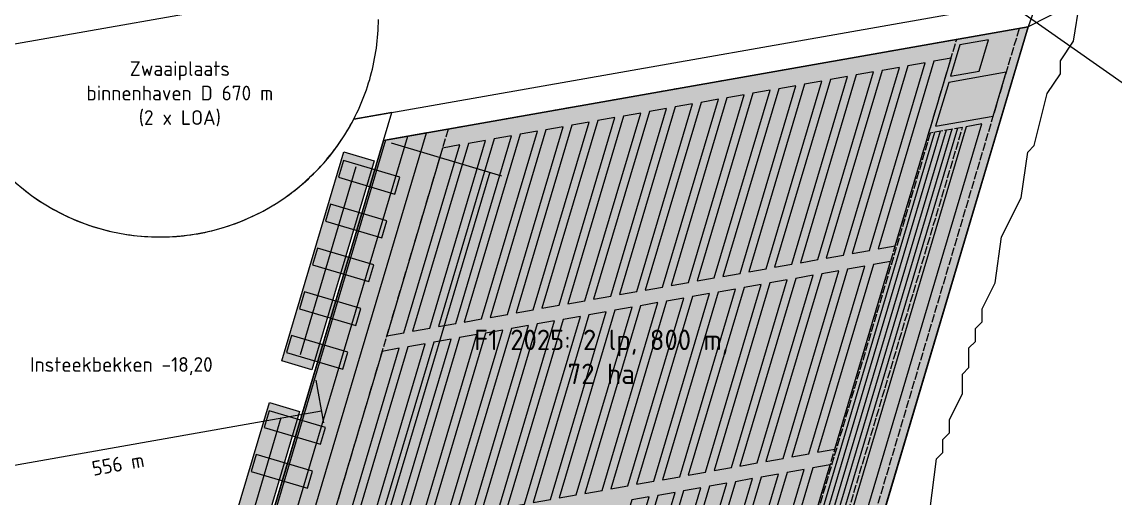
# Model space of a CAD drawing. Header units: metres. Extents: x 284000 to 318000, y 7632000 to 7666000.
# Drawn here: x 295428 to 297104, y 7649025 to 7649755 of the extents above; entities that cross this region are included whole.
import ezdxf
from ezdxf.enums import TextEntityAlignment as Align

# ---------------------------------------------------------------- set-up
doc = ezdxf.new("R2010")
doc.units = ezdxf.units.M
doc.header["$LTSCALE"] = 10
doc.linetypes.add('DASHED', pattern=[1.524, 1.27, -0.254])
for name, color, linetype in [('HV-BAGGER', 5, 'Continuous'), ('HV-CONTAINER', 30, 'Continuous'), ('HV-D-GEBOUW', 8, 'Continuous'), ('HV-D-KRAAN', 7, 'Continuous'), ('HV-D-REEFER', 140, 'Continuous'), ('HV-D-STACK', 32, 'Continuous'), ('HV-D-VERKEER', 9, 'Continuous'), ('HV-DRAAIKOM', 2, 'Continuous'), ('HV-KADE', 7, 'Continuous'), ('HV-KUSTLIJN', 4, 'Continuous'), ('HV-ONDERGROND', 8, 'Continuous'), ('HV-SCHIP', 3, 'Continuous'), ('HV-SPOOR', 8, 'Continuous'), ('HV-TEKST-02', 7, 'Continuous'), ('HV-TOETS-LIGPLAATS-CONTAINERS', 4, 'Continuous'), ('HV-TOETS-OPENING-2-HOOFDBEKKEN', 6, 'Continuous'), ('HV-TOETS-OPENING-3-INSTEEK', 6, 'Continuous'), ('HV-TOETS-WAND-HB-TALUD', 30, 'Continuous'), ('HV-TOETS-WAND-INS-KADE', 30, 'Continuous'), ('HV-TOETS-WAND-VH-TALUD', 30, 'Continuous'), ('HV-VOORHAVEN', 151, 'Continuous'), ('HV-WEG', 7, 'Continuous')]:
    doc.layers.add(name, color=color, linetype=linetype)
doc.styles.add('NLCS-ISO', font='NLCS-ISO.ttf')
picture_1 = doc.add_image_def('image1.jpg', size_in_pixel=(3400, 3400))

msp = doc.modelspace()

# ---------------------------------------------------------------- hatches: boundary and pattern name
at = {"layer": 'HV-CONTAINER', "true_color": 0xf77f00, "transparency": 33554534}
h = msp.add_hatch(color=30, dxfattribs=at)
h.dxf.hatch_style = 1
h.paths.add_polyline_path([(295982.5, 7649572.6), (295753.8, 7648803.7), (296742, 7648978), (296970.7, 7649746.9)])
at = {"layer": 'HV-D-GEBOUW', "true_color": 0x495057, "transparency": 33554534}
h = msp.add_hatch(color=8, dxfattribs=at)
h.dxf.hatch_style = 1
h.paths.add_polyline_path([(296866, 7649719.3), (296851.7, 7649671.4), (296895.8, 7649679.1), (296910, 7649727.1)])
h = msp.add_hatch(color=8, dxfattribs=at)
h.dxf.hatch_style = 1
h.paths.add_polyline_path([(296848.9, 7649661.8), (296828.9, 7649594.7), (296917, 7649610.2), (296937, 7649677.3)])
at = {"layer": 'HV-D-KRAAN', "true_color": 0xffffff, "transparency": 33554534}
h = msp.add_hatch(color=7, dxfattribs=at)
h.dxf.hatch_style = 1
h.paths.add_polyline_path([(296820.6, 7649584.1), (296449.9, 7648338.1), (296499.5, 7648346.8), (296870.1, 7649592.9)])
h = msp.add_hatch(color=7, dxfattribs=at)
h.dxf.hatch_style = 1
h.paths.add_polyline_path([(295921.3, 7649542.3), (295913.6, 7649516.4), (295999.9, 7649490.8), (296007.6, 7649516.6)])
h = msp.add_hatch(color=7, dxfattribs=at)
h.dxf.hatch_style = 1
h.paths.add_polyline_path([(295901.4, 7649475.2), (295893.7, 7649449.3), (295979.9, 7649423.7), (295987.6, 7649449.5)])
h = msp.add_hatch(color=7, dxfattribs=at)
h.dxf.hatch_style = 1
h.paths.add_polyline_path([(295881.4, 7649408.1), (295873.7, 7649382.2), (295960, 7649356.6), (295967.7, 7649382.4)])
h = msp.add_hatch(color=7, dxfattribs=at)
h.dxf.hatch_style = 1
h.paths.add_polyline_path([(295861.4, 7649341), (295853.7, 7649315.1), (295940, 7649289.5), (295947.7, 7649315.3)])
h = msp.add_hatch(color=7, dxfattribs=at)
h.dxf.hatch_style = 1
h.paths.add_polyline_path([(295841.5, 7649273.9), (295833.8, 7649248), (295920, 7649222.4), (295927.7, 7649248.3)])
h = msp.add_hatch(color=7, dxfattribs=at)
h.dxf.hatch_style = 1
h.paths.add_polyline_path([(295807.3, 7649158.9), (295799.6, 7649133), (295885.8, 7649107.4), (295893.5, 7649133.2)])
h = msp.add_hatch(color=7, dxfattribs=at)
h.dxf.hatch_style = 1
h.paths.add_polyline_path([(295787.3, 7649091.8), (295779.6, 7649065.9), (295865.9, 7649040.3), (295873.6, 7649066.1)])
at = {"layer": 'HV-D-REEFER', "true_color": 0x00b4d8, "transparency": 33554534}
h = msp.add_hatch(color=140, dxfattribs=at)
h.dxf.hatch_style = 1
h.paths.add_polyline_path([(296661.3, 7649392.6), (296687.8, 7649397.3), (296773.3, 7649684.8), (296746.9, 7649680.1)])
h = msp.add_hatch(color=140, dxfattribs=at)
h.dxf.hatch_style = 1
h.paths.add_polyline_path([(296701, 7649399.6), (296727.4, 7649404.2), (296812.9, 7649691.8), (296786.5, 7649687.1)])
h = msp.add_hatch(color=140, dxfattribs=at)
h.dxf.hatch_style = 1
h.paths.add_polyline_path([(296740.6, 7649406.6), (296767, 7649411.2), (296852.6, 7649698.8), (296826.1, 7649694.1)])
at = {"layer": 'HV-D-STACK', "true_color": 0x8d5a2b, "transparency": 33554534}
h = msp.add_hatch(color=32, dxfattribs=at)
h.dxf.hatch_style = 1
h.paths.add_polyline_path([(296582.1, 7649378.6), (296608.5, 7649383.3), (296694, 7649670.8), (296667.6, 7649666.2)])
h = msp.add_hatch(color=32, dxfattribs=at)
h.dxf.hatch_style = 1
h.paths.add_polyline_path([(296621.7, 7649385.6), (296648.1, 7649390.3), (296733.7, 7649677.8), (296707.2, 7649673.2)])
h = msp.add_hatch(color=32, dxfattribs=at)
h.dxf.hatch_style = 1
h.paths.add_polyline_path([(296463.2, 7649357.6), (296489.6, 7649362.3), (296575.1, 7649649.9), (296548.7, 7649645.2)])
h = msp.add_hatch(color=32, dxfattribs=at)
h.dxf.hatch_style = 1
h.paths.add_polyline_path([(296502.8, 7649364.6), (296529.2, 7649369.3), (296614.7, 7649656.8), (296588.3, 7649652.2)])
h = msp.add_hatch(color=32, dxfattribs=at)
h.dxf.hatch_style = 1
h.paths.add_polyline_path([(296542.4, 7649371.6), (296568.9, 7649376.3), (296654.4, 7649663.8), (296628, 7649659.2)])
h = msp.add_hatch(color=32, dxfattribs=at)
h.dxf.hatch_style = 1
h.paths.add_polyline_path([(296383.9, 7649343.7), (296410.3, 7649348.3), (296495.8, 7649635.9), (296469.4, 7649631.2)])
h = msp.add_hatch(color=32, dxfattribs=at)
h.dxf.hatch_style = 1
h.paths.add_polyline_path([(296423.5, 7649350.7), (296449.9, 7649355.3), (296535.5, 7649642.9), (296509, 7649638.2)])
h = msp.add_hatch(color=32, dxfattribs=at)
h.dxf.hatch_style = 1
h.paths.add_polyline_path([(296304.6, 7649329.7), (296331, 7649334.3), (296416.6, 7649621.9), (296390.1, 7649617.2)])
h = msp.add_hatch(color=32, dxfattribs=at)
h.dxf.hatch_style = 1
h.paths.add_polyline_path([(296344.2, 7649336.7), (296370.7, 7649341.3), (296456.2, 7649628.9), (296429.8, 7649624.2)])
h = msp.add_hatch(color=32, dxfattribs=at)
h.dxf.hatch_style = 1
h.paths.add_polyline_path([(296185.7, 7649308.7), (296212.1, 7649313.4), (296297.6, 7649600.9), (296271.2, 7649596.3)])
h = msp.add_hatch(color=32, dxfattribs=at)
h.dxf.hatch_style = 1
h.paths.add_polyline_path([(296225.3, 7649315.7), (296251.8, 7649320.4), (296337.3, 7649607.9), (296310.9, 7649603.3)])
h = msp.add_hatch(color=32, dxfattribs=at)
h.dxf.hatch_style = 1
h.paths.add_polyline_path([(296265, 7649322.7), (296291.4, 7649327.4), (296376.9, 7649614.9), (296350.5, 7649610.2)])
h = msp.add_hatch(color=32, dxfattribs=at)
h.dxf.hatch_style = 1
h.paths.add_polyline_path([(296106.4, 7649294.7), (296132.8, 7649299.4), (296218.4, 7649587), (296191.9, 7649582.3)])
h = msp.add_hatch(color=32, dxfattribs=at)
h.dxf.hatch_style = 1
h.paths.add_polyline_path([(296146.1, 7649301.7), (296172.5, 7649306.4), (296258, 7649593.9), (296231.6, 7649589.3)])
h = msp.add_hatch(color=32, dxfattribs=at)
h.dxf.hatch_style = 1
h.paths.add_polyline_path([(295987.5, 7649273.8), (296013.9, 7649278.4), (296099.5, 7649566), (296073, 7649561.3)])
h = msp.add_hatch(color=32, dxfattribs=at)
h.dxf.hatch_style = 1
h.paths.add_polyline_path([(296027.1, 7649280.8), (296053.6, 7649285.4), (296139.1, 7649573), (296112.7, 7649568.3)])
h = msp.add_hatch(color=32, dxfattribs=at)
h.dxf.hatch_style = 1
h.paths.add_polyline_path([(296066.8, 7649287.8), (296093.2, 7649292.4), (296178.7, 7649580), (296152.3, 7649575.3)])
h = msp.add_hatch(color=32, dxfattribs=at)
h.dxf.hatch_style = 1
h.paths.add_polyline_path([(296648, 7649095.1), (296674.4, 7649099.7), (296759.9, 7649387.3), (296733.5, 7649382.6)])
h = msp.add_hatch(color=32, dxfattribs=at)
h.dxf.hatch_style = 1
h.paths.add_polyline_path([(296529, 7649074.1), (296555.5, 7649078.8), (296641, 7649366.3), (296614.6, 7649361.6)])
h = msp.add_hatch(color=32, dxfattribs=at)
h.dxf.hatch_style = 1
h.paths.add_polyline_path([(296568.7, 7649081.1), (296595.1, 7649085.7), (296680.6, 7649373.3), (296654.2, 7649368.6)])
h = msp.add_hatch(color=32, dxfattribs=at)
h.dxf.hatch_style = 1
h.paths.add_polyline_path([(296608.3, 7649088.1), (296634.7, 7649092.7), (296720.3, 7649380.3), (296693.9, 7649375.6)])
h = msp.add_hatch(color=32, dxfattribs=at)
h.dxf.hatch_style = 1
h.paths.add_polyline_path([(296449.8, 7649060.1), (296476.2, 7649064.8), (296561.7, 7649352.3), (296535.3, 7649347.7)])
h = msp.add_hatch(color=32, dxfattribs=at)
h.dxf.hatch_style = 1
h.paths.add_polyline_path([(296489.4, 7649067.1), (296515.8, 7649071.8), (296601.4, 7649359.3), (296574.9, 7649354.7)])
h = msp.add_hatch(color=32, dxfattribs=at)
h.dxf.hatch_style = 1
h.paths.add_polyline_path([(296330.9, 7649039.1), (296357.3, 7649043.8), (296442.8, 7649331.4), (296416.4, 7649326.7)])
h = msp.add_hatch(color=32, dxfattribs=at)
h.dxf.hatch_style = 1
h.paths.add_polyline_path([(296370.5, 7649046.1), (296396.9, 7649050.8), (296482.5, 7649338.3), (296456, 7649333.7)])
h = msp.add_hatch(color=32, dxfattribs=at)
h.dxf.hatch_style = 1
h.paths.add_polyline_path([(296410.1, 7649053.1), (296436.6, 7649057.8), (296522.1, 7649345.3), (296495.7, 7649340.7)])
h = msp.add_hatch(color=32, dxfattribs=at)
h.dxf.hatch_style = 1
h.paths.add_polyline_path([(296251.6, 7649025.2), (296278, 7649029.8), (296363.5, 7649317.4), (296337.1, 7649312.7)])
h = msp.add_hatch(color=32, dxfattribs=at)
h.dxf.hatch_style = 1
h.paths.add_polyline_path([(296291.2, 7649032.2), (296317.6, 7649036.8), (296403.2, 7649324.4), (296376.7, 7649319.7)])
h = msp.add_hatch(color=32, dxfattribs=at)
h.dxf.hatch_style = 1
h.paths.add_polyline_path([(296172.3, 7649011.2), (296198.7, 7649015.8), (296284.3, 7649303.4), (296257.8, 7649298.7)])
h = msp.add_hatch(color=32, dxfattribs=at)
h.dxf.hatch_style = 1
h.paths.add_polyline_path([(296211.9, 7649018.2), (296238.4, 7649022.8), (296323.9, 7649310.4), (296297.5, 7649305.7)])
h = msp.add_hatch(color=32, dxfattribs=at)
h.dxf.hatch_style = 1
h.paths.add_polyline_path([(296053.4, 7648990.2), (296079.8, 7648994.9), (296165.3, 7649282.4), (296138.9, 7649277.8)])
h = msp.add_hatch(color=32, dxfattribs=at)
h.dxf.hatch_style = 1
h.paths.add_polyline_path([(296093, 7648997.2), (296119.5, 7649001.9), (296205, 7649289.4), (296178.6, 7649284.8)])
h = msp.add_hatch(color=32, dxfattribs=at)
h.dxf.hatch_style = 1
h.paths.add_polyline_path([(296132.7, 7649004.2), (296159.1, 7649008.9), (296244.6, 7649296.4), (296218.2, 7649291.7)])
h = msp.add_hatch(color=32, dxfattribs=at)
h.dxf.hatch_style = 1
h.paths.add_polyline_path([(295974.1, 7648976.2), (296000.5, 7648980.9), (296086.1, 7649268.5), (296059.6, 7649263.8)])
h = msp.add_hatch(color=32, dxfattribs=at)
h.dxf.hatch_style = 1
h.paths.add_polyline_path([(296013.8, 7648983.2), (296040.2, 7648987.9), (296125.7, 7649275.4), (296099.3, 7649270.8)])
h = msp.add_hatch(color=32, dxfattribs=at)
h.dxf.hatch_style = 1
h.paths.add_polyline_path([(295894.8, 7648962.3), (295921.3, 7648966.9), (296006.8, 7649254.5), (295980.4, 7649249.8)])
h = msp.add_hatch(color=32, dxfattribs=at)
h.dxf.hatch_style = 1
h.paths.add_polyline_path([(295934.5, 7648969.3), (295960.9, 7648973.9), (296046.4, 7649261.5), (296020, 7649256.8)])
h = msp.add_hatch(color=32, dxfattribs=at)
h.dxf.hatch_style = 1
h.paths.add_polyline_path([(296515.7, 7648776.6), (296542.1, 7648781.2), (296627.6, 7649068.8), (296601.2, 7649064.1)])
h = msp.add_hatch(color=32, dxfattribs=at)
h.dxf.hatch_style = 1
h.paths.add_polyline_path([(296555.3, 7648783.5), (296581.7, 7648788.2), (296667.3, 7649075.8), (296640.8, 7649071.1)])
h = msp.add_hatch(color=32, dxfattribs=at)
h.dxf.hatch_style = 1
h.paths.add_polyline_path([(296396.7, 7648755.6), (296423.2, 7648760.2), (296508.7, 7649047.8), (296482.3, 7649043.1)])
h = msp.add_hatch(color=32, dxfattribs=at)
h.dxf.hatch_style = 1
h.paths.add_polyline_path([(296436.4, 7648762.6), (296462.8, 7648767.2), (296548.3, 7649054.8), (296521.9, 7649050.1)])
h = msp.add_hatch(color=32, dxfattribs=at)
h.dxf.hatch_style = 1
h.paths.add_polyline_path([(296476, 7648769.6), (296502.4, 7648774.2), (296588, 7649061.8), (296561.6, 7649057.1)])
h = msp.add_hatch(color=32, dxfattribs=at)
h.dxf.hatch_style = 1
h.paths.add_polyline_path([(296317.5, 7648741.6), (296343.9, 7648746.3), (296429.4, 7649033.8), (296403, 7649029.2)])
h = msp.add_hatch(color=32, dxfattribs=at)
h.dxf.hatch_style = 1
h.paths.add_polyline_path([(296357.1, 7648748.6), (296383.5, 7648753.3), (296469.1, 7649040.8), (296442.6, 7649036.1)])
h = msp.add_hatch(color=32, dxfattribs=at)
h.dxf.hatch_style = 1
h.paths.add_polyline_path([(296277.8, 7648734.6), (296304.3, 7648739.3), (296389.8, 7649026.8), (296363.4, 7649022.2)])
at = {"layer": 'HV-D-VERKEER', "true_color": 0xe9ecef, "transparency": 33554534}
h = msp.add_hatch(color=9, dxfattribs=at)
h.dxf.hatch_style = 1
h.paths.add_polyline_path([(295624.3, 7648052.6), (296403.8, 7648190.1), (296861.1, 7649727.5), (296081.6, 7649590.1)])
h = msp.add_hatch(color=9, dxfattribs=at)
h.dxf.hatch_style = 1
h.paths.add_polyline_path([(295982.5, 7649572.6), (295525.2, 7648035.2), (295591.2, 7648046.8), (296048.6, 7649584.3)])
h = msp.add_hatch(color=9, dxfattribs=at)
h.dxf.hatch_style = 1
h.paths.add_polyline_path([(296875.6, 7649593.9), (296507.8, 7648357.4), (296532.1, 7648361.7), (296899.8, 7649598.1)])
at = {"layer": 'HV-SCHIP', "true_color": 0x80ffdb, "transparency": 33554534}
h = msp.add_hatch(color=3, dxfattribs=at)
h.dxf.hatch_style = 1
h.paths.add_polyline_path([(295968.1, 7649541.9), (295872.9, 7649221.7), (295826.7, 7649235.5), (295921.9, 7649555.6)])
h = msp.add_hatch(color=3, dxfattribs=at)
h.dxf.hatch_style = 1
h.paths.add_polyline_path([(295853.8, 7649157.4), (295758.6, 7648837.3), (295712.4, 7648851), (295807.6, 7649171.2)])

# ---------------------------------------------------------------- linework, layer by layer
at = {"layer": 'HV-BAGGER'}
msp.add_lwpolyline([(295896.4, 7649975.3, 3.297039), (295936.9, 7649605.3), (297092.2, 7649809), (297027.8, 7650174.7), (295896.4, 7649975.3)], format="xyb", dxfattribs=at)
for points in [[(296942.2, 7649782.6), (297174.7, 7649619.8)], [(295413.4, 7649513), (295362.8, 7649504.1), (295196.5, 7648944.9), (295255.8, 7648955.4), (295180.6, 7648702.6), (295753.8, 7648803.7), (295995.3, 7649615.6), (295936.9, 7649605.3)]]:
    msp.add_lwpolyline(points, dxfattribs=at)
at = {"layer": 'HV-CONTAINER'}
msp.add_lwpolyline([(295982.5, 7649572.6), (295753.8, 7648803.7), (296742, 7648978), (296970.7, 7649746.9), (295982.5, 7649572.6)], close=True, dxfattribs=at)
at = {"layer": 'HV-D-GEBOUW'}
for points in [[(296866, 7649719.3), (296851.7, 7649671.4), (296895.8, 7649679.1), (296910, 7649727.1), (296866, 7649719.3)], [(296848.9, 7649661.8), (296828.9, 7649594.7), (296917, 7649610.2), (296937, 7649677.3), (296848.9, 7649661.8)]]:
    msp.add_lwpolyline(points, close=True, dxfattribs=at)
at = {"layer": 'HV-D-KRAAN', "linetype": 'DASHED'}
msp.add_lwpolyline([(296820.6, 7649584.1), (296449.9, 7648338.1), (296499.5, 7648346.8), (296870.1, 7649592.9), (296820.6, 7649584.1)], close=True, dxfattribs=at)
at = {"layer": 'HV-D-KRAAN'}
for points in [[(295985.8, 7649573.2), (295528.5, 7648035.8)], [(296019.4, 7649579.1), (295562.1, 7648041.7)]]:
    msp.add_lwpolyline(points, dxfattribs=at)
for points in [[(295921.3, 7649542.3), (295913.6, 7649516.4), (295999.9, 7649490.8), (296007.6, 7649516.6), (295921.3, 7649542.3)], [(295901.4, 7649475.2), (295893.7, 7649449.3), (295979.9, 7649423.7), (295987.6, 7649449.5), (295901.4, 7649475.2)], [(295881.4, 7649408.1), (295873.7, 7649382.2), (295960, 7649356.6), (295967.7, 7649382.4), (295881.4, 7649408.1)], [(295861.4, 7649341), (295853.7, 7649315.1), (295940, 7649289.5), (295947.7, 7649315.3), (295861.4, 7649341)], [(295841.5, 7649273.9), (295833.8, 7649248), (295920, 7649222.4), (295927.7, 7649248.3), (295841.5, 7649273.9)], [(295807.3, 7649158.9), (295799.6, 7649133), (295885.8, 7649107.4), (295893.5, 7649133.2), (295807.3, 7649158.9)], [(295787.3, 7649091.8), (295779.6, 7649065.9), (295865.9, 7649040.3), (295873.6, 7649066.1), (295787.3, 7649091.8)]]:
    msp.add_lwpolyline(points, close=True, dxfattribs=at)
at = {"layer": 'HV-D-REEFER'}
for points in [[(296661.3, 7649392.6), (296687.8, 7649397.3), (296773.3, 7649684.8), (296746.9, 7649680.1), (296661.3, 7649392.6)], [(296701, 7649399.6), (296727.4, 7649404.2), (296812.9, 7649691.8), (296786.5, 7649687.1), (296701, 7649399.6)], [(296740.6, 7649406.6), (296767, 7649411.2), (296852.6, 7649698.8), (296826.1, 7649694.1), (296740.6, 7649406.6)]]:
    msp.add_lwpolyline(points, close=True, dxfattribs=at)
at = {"layer": 'HV-D-STACK'}
for points in [[(296582.1, 7649378.6), (296608.5, 7649383.3), (296694, 7649670.8), (296667.6, 7649666.2), (296582.1, 7649378.6)], [(296621.7, 7649385.6), (296648.1, 7649390.3), (296733.7, 7649677.8), (296707.2, 7649673.2), (296621.7, 7649385.6)], [(296463.2, 7649357.6), (296489.6, 7649362.3), (296575.1, 7649649.9), (296548.7, 7649645.2), (296463.2, 7649357.6)], [(296502.8, 7649364.6), (296529.2, 7649369.3), (296614.7, 7649656.8), (296588.3, 7649652.2), (296502.8, 7649364.6)], [(296542.4, 7649371.6), (296568.9, 7649376.3), (296654.4, 7649663.8), (296628, 7649659.2), (296542.4, 7649371.6)], [(296383.9, 7649343.7), (296410.3, 7649348.3), (296495.8, 7649635.9), (296469.4, 7649631.2), (296383.9, 7649343.7)], [(296423.5, 7649350.7), (296449.9, 7649355.3), (296535.5, 7649642.9), (296509, 7649638.2), (296423.5, 7649350.7)], [(296304.6, 7649329.7), (296331, 7649334.3), (296416.6, 7649621.9), (296390.1, 7649617.2), (296304.6, 7649329.7)], [(296344.2, 7649336.7), (296370.7, 7649341.3), (296456.2, 7649628.9), (296429.8, 7649624.2), (296344.2, 7649336.7)], [(296185.7, 7649308.7), (296212.1, 7649313.4), (296297.6, 7649600.9), (296271.2, 7649596.3), (296185.7, 7649308.7)], [(296225.3, 7649315.7), (296251.8, 7649320.4), (296337.3, 7649607.9), (296310.9, 7649603.3), (296225.3, 7649315.7)], [(296265, 7649322.7), (296291.4, 7649327.4), (296376.9, 7649614.9), (296350.5, 7649610.2), (296265, 7649322.7)], [(296106.4, 7649294.7), (296132.8, 7649299.4), (296218.4, 7649587), (296191.9, 7649582.3), (296106.4, 7649294.7)], [(296146.1, 7649301.7), (296172.5, 7649306.4), (296258, 7649593.9), (296231.6, 7649589.3), (296146.1, 7649301.7)], [(295987.5, 7649273.8), (296013.9, 7649278.4), (296099.5, 7649566), (296073, 7649561.3), (295987.5, 7649273.8)], [(296027.1, 7649280.8), (296053.6, 7649285.4), (296139.1, 7649573), (296112.7, 7649568.3), (296027.1, 7649280.8)], [(296066.8, 7649287.8), (296093.2, 7649292.4), (296178.7, 7649580), (296152.3, 7649575.3), (296066.8, 7649287.8)], [(296648, 7649095.1), (296674.4, 7649099.7), (296759.9, 7649387.3), (296733.5, 7649382.6), (296648, 7649095.1)], [(296529, 7649074.1), (296555.5, 7649078.8), (296641, 7649366.3), (296614.6, 7649361.6), (296529, 7649074.1)], [(296568.7, 7649081.1), (296595.1, 7649085.7), (296680.6, 7649373.3), (296654.2, 7649368.6), (296568.7, 7649081.1)], [(296608.3, 7649088.1), (296634.7, 7649092.7), (296720.3, 7649380.3), (296693.9, 7649375.6), (296608.3, 7649088.1)], [(296449.8, 7649060.1), (296476.2, 7649064.8), (296561.7, 7649352.3), (296535.3, 7649347.7), (296449.8, 7649060.1)], [(296489.4, 7649067.1), (296515.8, 7649071.8), (296601.4, 7649359.3), (296574.9, 7649354.7), (296489.4, 7649067.1)], [(296330.9, 7649039.1), (296357.3, 7649043.8), (296442.8, 7649331.4), (296416.4, 7649326.7), (296330.9, 7649039.1)], [(296370.5, 7649046.1), (296396.9, 7649050.8), (296482.5, 7649338.3), (296456, 7649333.7), (296370.5, 7649046.1)], [(296410.1, 7649053.1), (296436.6, 7649057.8), (296522.1, 7649345.3), (296495.7, 7649340.7), (296410.1, 7649053.1)], [(296251.6, 7649025.2), (296278, 7649029.8), (296363.5, 7649317.4), (296337.1, 7649312.7), (296251.6, 7649025.2)], [(296291.2, 7649032.2), (296317.6, 7649036.8), (296403.2, 7649324.4), (296376.7, 7649319.7), (296291.2, 7649032.2)], [(296172.3, 7649011.2), (296198.7, 7649015.8), (296284.3, 7649303.4), (296257.8, 7649298.7), (296172.3, 7649011.2)], [(296211.9, 7649018.2), (296238.4, 7649022.8), (296323.9, 7649310.4), (296297.5, 7649305.7), (296211.9, 7649018.2)], [(296053.4, 7648990.2), (296079.8, 7648994.9), (296165.3, 7649282.4), (296138.9, 7649277.8), (296053.4, 7648990.2)], [(296093, 7648997.2), (296119.5, 7649001.9), (296205, 7649289.4), (296178.6, 7649284.8), (296093, 7648997.2)], [(296132.7, 7649004.2), (296159.1, 7649008.9), (296244.6, 7649296.4), (296218.2, 7649291.7), (296132.7, 7649004.2)], [(295974.1, 7648976.2), (296000.5, 7648980.9), (296086.1, 7649268.5), (296059.6, 7649263.8), (295974.1, 7648976.2)], [(296013.8, 7648983.2), (296040.2, 7648987.9), (296125.7, 7649275.4), (296099.3, 7649270.8), (296013.8, 7648983.2)], [(295894.8, 7648962.3), (295921.3, 7648966.9), (296006.8, 7649254.5), (295980.4, 7649249.8), (295894.8, 7648962.3)], [(295934.5, 7648969.3), (295960.9, 7648973.9), (296046.4, 7649261.5), (296020, 7649256.8), (295934.5, 7648969.3)], [(296515.7, 7648776.6), (296542.1, 7648781.2), (296627.6, 7649068.8), (296601.2, 7649064.1), (296515.7, 7648776.6)], [(296555.3, 7648783.5), (296581.7, 7648788.2), (296667.3, 7649075.8), (296640.8, 7649071.1), (296555.3, 7648783.5)], [(296396.7, 7648755.6), (296423.2, 7648760.2), (296508.7, 7649047.8), (296482.3, 7649043.1), (296396.7, 7648755.6)], [(296436.4, 7648762.6), (296462.8, 7648767.2), (296548.3, 7649054.8), (296521.9, 7649050.1), (296436.4, 7648762.6)], [(296476, 7648769.6), (296502.4, 7648774.2), (296588, 7649061.8), (296561.6, 7649057.1), (296476, 7648769.6)], [(296317.5, 7648741.6), (296343.9, 7648746.3), (296429.4, 7649033.8), (296403, 7649029.2), (296317.5, 7648741.6)], [(296357.1, 7648748.6), (296383.5, 7648753.3), (296469.1, 7649040.8), (296442.6, 7649036.1), (296357.1, 7648748.6)], [(296277.8, 7648734.6), (296304.3, 7648739.3), (296389.8, 7649026.8), (296363.4, 7649022.2), (296277.8, 7648734.6)]]:
    msp.add_lwpolyline(points, close=True, dxfattribs=at)
at = {"layer": 'HV-D-VERKEER', "linetype": 'DASHED'}
msp.add_lwpolyline([(295624.3, 7648052.6), (296403.8, 7648190.1), (296861.1, 7649727.5), (296081.6, 7649590.1), (295624.3, 7648052.6)], close=True, dxfattribs=at)
at = {"layer": 'HV-D-VERKEER'}
for points in [[(295982.5, 7649572.6), (295525.2, 7648035.2), (295591.2, 7648046.8), (296048.6, 7649584.3), (295982.5, 7649572.6)], [(296875.6, 7649593.9), (296507.8, 7648357.4), (296532.1, 7648361.7), (296899.8, 7649598.1), (296875.6, 7649593.9)]]:
    msp.add_lwpolyline(points, close=True, dxfattribs=at)
at = {"layer": 'HV-DRAAIKOM'}
msp.add_lwpolyline([(295425.8, 7649502.2), (295430.1, 7649498.7), (295434.4, 7649495.3), (295438.7, 7649492), (295443.1, 7649488.7), (295447.6, 7649485.5), (295452.1, 7649482.4), (295456.7, 7649479.4), (295461.3, 7649476.4), (295466, 7649473.6), (295470.7, 7649470.8), (295475.4, 7649468), (295480.2, 7649465.4), (295485.1, 7649462.8), (295489.9, 7649460.3), (295494.9, 7649457.9), (295499.8, 7649455.6), (295504.8, 7649453.3), (295509.9, 7649451.2), (295514.9, 7649449.1), (295520, 7649447.1), (295525.2, 7649445.2), (295530.3, 7649443.3), (295535.5, 7649441.6), (295540.8, 7649439.9), (295546, 7649438.3), (295551.3, 7649436.8), (295556.6, 7649435.4), (295561.9, 7649434.1), (295567.2, 7649432.9), (295572.6, 7649431.8), (295578, 7649430.7), (295583.4, 7649429.7), (295588.8, 7649428.9), (295594.2, 7649428.1), (295599.6, 7649427.4), (295605.1, 7649426.8), (295610.5, 7649426.2), (295616, 7649425.8), (295621.5, 7649425.5), (295627, 7649425.2), (295632.4, 7649425), (295637.9, 7649425), (295643.4, 7649425), (295648.9, 7649425.1), (295654.4, 7649425.3), (295659.8, 7649425.6), (295665.3, 7649425.9), (295670.8, 7649426.4), (295676.2, 7649426.9), (295681.7, 7649427.6), (295687.1, 7649428.3), (295692.5, 7649429.1), (295697.9, 7649430), (295703.3, 7649431), (295708.7, 7649432.1), (295714, 7649433.3), (295719.4, 7649434.6), (295724.7, 7649435.9), (295730, 7649437.3), (295735.2, 7649438.9), (295740.5, 7649440.5), (295745.7, 7649442.2), (295750.9, 7649443.9), (295756, 7649445.8), (295761.2, 7649447.7), (295766.3, 7649449.8), (295771.3, 7649451.9), (295776.3, 7649454.1), (295781.3, 7649456.3), (295786.3, 7649458.7), (295791.2, 7649461.1), (295796, 7649463.7), (295800.9, 7649466.3), (295805.7, 7649468.9), (295810.4, 7649471.7), (295815.1, 7649474.5), (295819.7, 7649477.4), (295824.3, 7649480.4), (295828.9, 7649483.5), (295833.4, 7649486.6), (295837.8, 7649489.8), (295842.2, 7649493.1), (295846.6, 7649496.4), (295850.9, 7649499.8), (295855.1, 7649503.3), (295859.2, 7649506.9), (295863.4, 7649510.5), (295867.4, 7649514.2), (295871.4, 7649518), (295875.3, 7649521.8), (295879.2, 7649525.7), (295883, 7649529.6), (295886.7, 7649533.6), (295890.4, 7649537.7), (295894, 7649541.8), (295897.5, 7649546), (295901, 7649550.3), (295904.4, 7649554.6), (295907.7, 7649558.9), (295911, 7649563.3), (295914.2, 7649567.8), (295917.3, 7649572.3), (295920.3, 7649576.9), (295923.3, 7649581.5), (295926.1, 7649586.2), (295928.9, 7649590.9), (295931.7, 7649595.6), (295934.3, 7649600.4), (295936.9, 7649605.3), (295939.4, 7649610.2), (295941.8, 7649615.1), (295944.1, 7649620), (295946.4, 7649625), (295948.5, 7649630.1), (295950.6, 7649635.1), (295952.6, 7649640.2), (295954.5, 7649645.4), (295956.4, 7649650.5), (295958.1, 7649655.7), (295959.8, 7649661), (295961.4, 7649666.2), (295962.9, 7649671.5), (295964.3, 7649676.8), (295965.6, 7649682.1), (295966.8, 7649687.4), (295967.9, 7649692.8), (295969, 7649698.2), (295970, 7649703.6), (295970.8, 7649709), (295971.6, 7649714.4), (295972.3, 7649719.9), (295972.9, 7649725.3), (295973.5, 7649730.8), (295973.9, 7649736.2), (295974.2, 7649741.7), (295974.5, 7649747.2), (295974.7, 7649752.6), (295974.7, 7649758.1)], dxfattribs=at)
at = {"layer": 'HV-KADE'}
for points in [[(295982.5, 7649572.6), (295868.1, 7649188.2)], [(295868.1, 7649188.2), (295753.8, 7648803.7)]]:
    msp.add_lwpolyline(points, dxfattribs=at)
at = {"layer": 'HV-KUSTLIJN'}
msp.add_lwpolyline([(296820, 7649005), (296830, 7649085), (296840, 7649095), (296840, 7649115), (296850, 7649125), (296850, 7649145), (296870, 7649185), (296870, 7649215), (296880, 7649225), (296880, 7649255), (296890, 7649265), (296890, 7649285), (296900, 7649295), (296900, 7649315), (296920, 7649355), (296930, 7649425), (296960, 7649485), (296970, 7649555), (296980, 7649565), (297000, 7649645), (297020, 7649675), (297020, 7649695), (297040, 7649725), (297050, 7649785)], dxfattribs=at)
at = {"layer": 'HV-SCHIP'}
for points in [[(295968.1, 7649541.9), (295872.9, 7649221.7), (295826.7, 7649235.5), (295921.9, 7649555.6), (295968.1, 7649541.9)], [(295853.8, 7649157.4), (295758.6, 7648837.3), (295712.4, 7648851), (295807.6, 7649171.2), (295853.8, 7649157.4)]]:
    msp.add_lwpolyline(points, close=True, dxfattribs=at)
at = {"layer": 'HV-SPOOR'}
for points in [[(296827.2, 7649585.3), (296456.5, 7648339.3)], [(296836, 7649586.9), (296465.3, 7648340.8)], [(296844.8, 7649588.4), (296474.2, 7648342.4)], [(296853.6, 7649590), (296483, 7648343.9)], [(296862.4, 7649591.5), (296491.8, 7648345.5)]]:
    msp.add_lwpolyline(points, dxfattribs=at)
at = {"layer": 'HV-TEKST-02'}
for p, q in [((295309.8, 7649701.9), (295969.6, 7649818.2)), ((295994.5, 7649569), (296163.4, 7649518.8)), ((296145.4, 7649524.1), (295688, 7647986.3)), ((295879.1, 7649205.4), (295890.6, 7649140.2)), ((295254.9, 7649047.1), (295887.4, 7649158.6))]:
    msp.add_line(p, q, dxfattribs=at)
for points in [[(296145.4, 7649524.1), (296144.3, 7649498.4), (296132.3, 7649502)], [(295887.4, 7649158.6), (295861.6, 7649160.5), (295863.8, 7649148.1)]]:
    msp.add_solid(points, dxfattribs=at)
at = {"layer": 'HV-TOETS-LIGPLAATS-CONTAINERS'}
for p, q in [((295940.3, 7649532.7), (295854.6, 7649244.6)), ((295740.2, 7648860.2), (295825.9, 7649148.3))]:
    msp.add_line(p, q, dxfattribs=at)
at = {"layer": 'HV-TOETS-OPENING-2-HOOFDBEKKEN'}
msp.add_line((297126.6, 7650192.1), (296970.7, 7649746.9), dxfattribs=at)
at = {"layer": 'HV-TOETS-OPENING-3-INSTEEK'}
msp.add_line((295936.9, 7649605.3), (295980.5, 7649613), dxfattribs=at)
at = {"layer": 'HV-TOETS-WAND-HB-TALUD'}
msp.add_line((295982.5, 7649572.6), (296970.7, 7649746.9), dxfattribs=at)
at = {"layer": 'HV-TOETS-WAND-INS-KADE'}
msp.add_line((295982.5, 7649572.6), (295525.1, 7648034.8), dxfattribs=at)
at = {"layer": 'HV-TOETS-WAND-VH-TALUD'}
msp.add_line((296970.7, 7649746.9), (296513.3, 7648209.1), dxfattribs=at)
at = {"layer": 'HV-VOORHAVEN'}
msp.add_lwpolyline([(298486.7, 7650701), (298100.7, 7650852.5), (297717.1, 7650925.2), (297449, 7650946.4), (297419.1, 7650937.4), (297297, 7650670.5), (297266.7, 7650379.9), (297126.6, 7650192.1), (297027.8, 7650174.7), (297092.2, 7649809), (296970.7, 7649746.9), (296513.3, 7648209.1), (296513.3, 7648209.1), (296439.8, 7648135), (296370, 7647837.3), (296521.3, 7647853), (296778.3, 7647924.2), (296780.2, 7647924.7), (298108.1, 7648230), (298420.5, 7648364.2)], dxfattribs=at)
at = {"layer": 'HV-WEG', "linetype": 'DASHED'}
msp.add_lwpolyline([(296956.9, 7649744.4), (296499.6, 7648207)], dxfattribs=at)

# ---------------------------------------------------------------- texts
at = {"layer": 'HV-TEKST-02', "style": 'NLCS-ISO'}
msp.add_text('Insteekbekken -18,20', height=22.5, dxfattribs=at).set_placement((295580.8, 7649229.7), align=Align.MIDDLE_CENTER)
msp.add_text('556 m', height=22.5, rotation=10, dxfattribs=at).set_placement((295575.7, 7649077), align=Align.MIDDLE_CENTER)
at = {"layer": 'HV-TEKST-02', "attachment_point": 5, "style": 'NLCS-ISO'}
for s, insert, char_height in [('Zwaaiplaats\\Pbinnenhaven D 670 m\\P(2 x LOA)', (295670.4, 7649644.4), 22.5), ('F1 2025: 2 lp, 800 m,\\P72 ha', (296316.4, 7649241.3), 31.25)]:
    msp.add_mtext(s, dxfattribs=dict(at, insert=insert, char_height=char_height))

# ---------------------------------------------------------------- pictures from other files: only their frames are drawn
at = {"layer": 'HV-ONDERGROND'}
image = msp.add_image(picture_1, insert=(284000, 7632000), size_in_units=(34000, 34000), dxfattribs=at)

doc.saveas('drawing.dxf')
